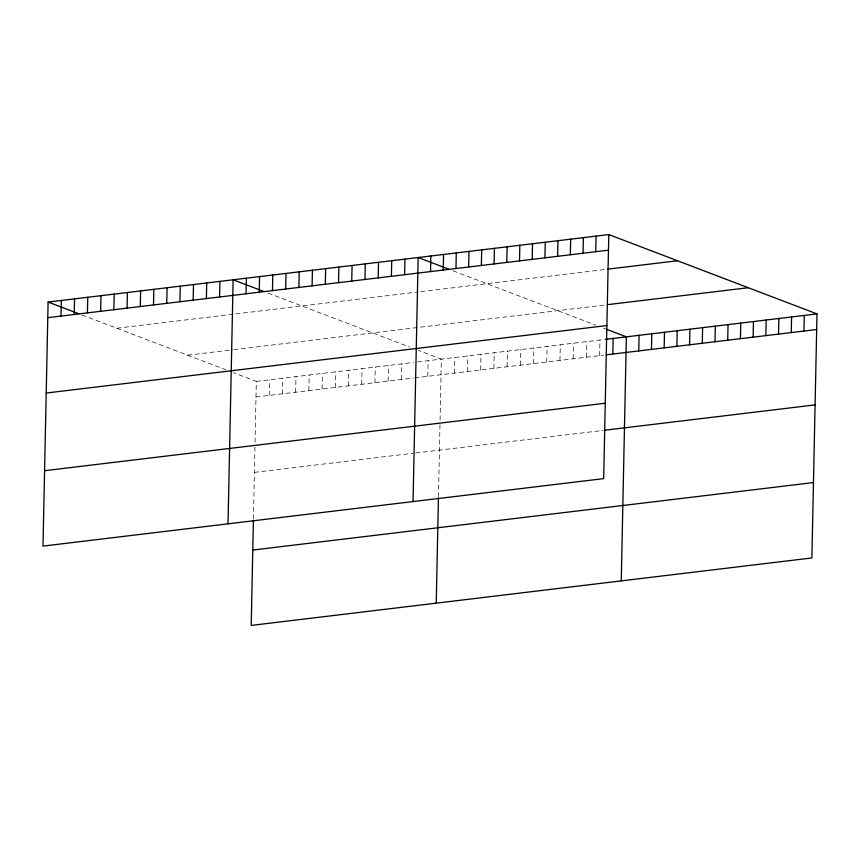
<?xml version="1.0" encoding="UTF-8"?>
<svg xmlns="http://www.w3.org/2000/svg" width="860" height="860" viewBox="0 0 860 860"><rect width="100%" height="100%" fill="white"/><g stroke="black" fill="none" stroke-linecap="round" stroke-linejoin="round"><path stroke-width="0.64" stroke-dasharray="4.3 3.22" d="M253.442 518.978L254.99 444.738M255.044 442.223L256.323 381.378L233.415 372.66M269.212 395.396L269.535 379.787M282.424 393.805L282.757 378.196M295.646 392.214L295.969 376.605M308.858 390.623L309.181 375.024M322.07 389.042L322.403 373.433M335.292 387.452L335.615 371.842M348.504 385.861L348.837 370.252M361.727 384.269L362.049 368.66M374.938 382.678L375.261 367.069M388.15 381.087L388.483 365.478M401.373 379.496L401.695 363.887M427.807 376.315L428.129 360.706M438.46 496.704L440.019 422.464M440.073 419.949L441.341 359.114L418.444 350.385M454.231 373.132L454.564 357.523M467.453 371.541L467.775 355.933M480.665 369.95L480.998 354.341M493.887 368.36L494.21 352.75M507.099 366.769L507.421 351.16M520.311 365.177L520.644 349.568M533.533 363.587L533.856 347.977M546.745 361.995L547.078 346.387M559.957 360.404L560.29 344.796M573.179 358.813L573.502 343.204M586.391 357.223L586.724 341.613M599.613 355.631L599.936 340.022M116.82 328.23L233.125 314.233M235.769 313.911L418.143 291.959M420.787 291.647L606.332 269.32M187.609 355.202L232.544 349.794M233.866 349.633L604.688 305.01M256.323 381.378L413.596 362.458M417.551 361.974L603.903 339.55M255.99 396.987L413.262 378.067M414.584 377.906L603.58 355.159M254.409 472.377L413.004 453.284M415.649 452.973L603.322 430.387M453.059 270.814L595.829 325.209M603.462 328.122L605.644 328.95M268.041 293.077L409.715 347.064M81.926 314.932L225.782 369.746"/><path stroke-width="1.29" d="M48.117 302.053L43 546.1L603.677 478.622L608.794 234.576L48.117 302.053L78.647 313.685M61.006 316.071L61.329 300.462M74.218 314.481L74.54 298.871M87.43 312.889L87.763 297.281M100.652 311.298L100.975 295.69M113.864 309.708L114.197 294.098M127.086 308.116L127.409 292.507M140.298 306.525L140.621 290.916M153.51 304.935L153.843 289.325M166.732 303.344L167.055 287.735M179.944 301.752L180.277 286.144M193.156 300.161L193.489 284.552M206.378 298.57L206.701 282.962M219.59 296.979L219.924 281.37M228.029 523.826L233.135 279.779L263.676 291.422M246.025 293.798L246.347 278.188M253.41 520.268L251.206 625.424L811.883 557.946L817 313.9L608.794 234.576M259.236 292.207L259.57 276.598M272.459 290.615L272.781 275.006M285.671 289.024L286.004 273.416M298.893 287.433L299.215 271.825M312.105 285.842L312.427 270.233M325.317 284.252L325.65 268.653M338.539 282.671L338.862 267.062M351.751 281.08L352.084 265.471M364.973 279.489L365.296 263.88M378.185 277.898L378.507 262.289M391.397 276.307L391.73 260.698M404.619 274.716L404.942 259.107M413.047 501.563L418.164 257.516L448.694 269.148M430.537 271.588L430.871 255.99M436.235 603.161L438.439 498.004M443.255 270.061L443.577 254.452M455.961 268.535L456.284 252.926M468.668 267.008L468.99 251.4M481.374 265.471L481.707 249.862M494.081 263.945L494.414 248.336M506.798 262.418L507.12 246.809M519.505 260.881L519.827 245.283M532.211 259.354L532.544 243.745M544.917 257.828L545.251 242.219M557.635 256.301L557.957 240.692M570.341 254.764L570.664 239.155M583.048 253.238L583.37 237.629M595.754 251.711L596.087 236.102M612.825 354.04L613.148 338.431M621.253 580.887L626.37 336.84L606.741 329.369M638.754 350.923L639.077 335.314M651.461 349.396L651.783 333.787M664.167 347.859L664.5 332.261M676.874 346.333L677.207 330.724M689.591 344.806L689.913 329.197M702.297 343.28L702.62 327.671M715.004 341.742L715.326 326.133M727.711 340.216L728.044 324.607M740.417 338.69L740.75 323.081M753.134 337.152L753.457 321.554M765.841 335.626L766.163 320.017M778.547 334.099L778.87 318.49M791.254 332.573L791.587 316.964M803.96 331.035L804.293 315.426M47.784 317.662L608.461 250.174M607.601 269.159L677.497 260.752M608.493 304.548L748.286 287.724M46.203 393.041L606.88 325.564M605.225 339.388L817 313.9M606.214 354.836L816.678 329.509M44.58 470.71L605.257 403.233M604.634 430.226L815.097 404.899M252.786 550.045L813.463 482.567"/></g></svg>
